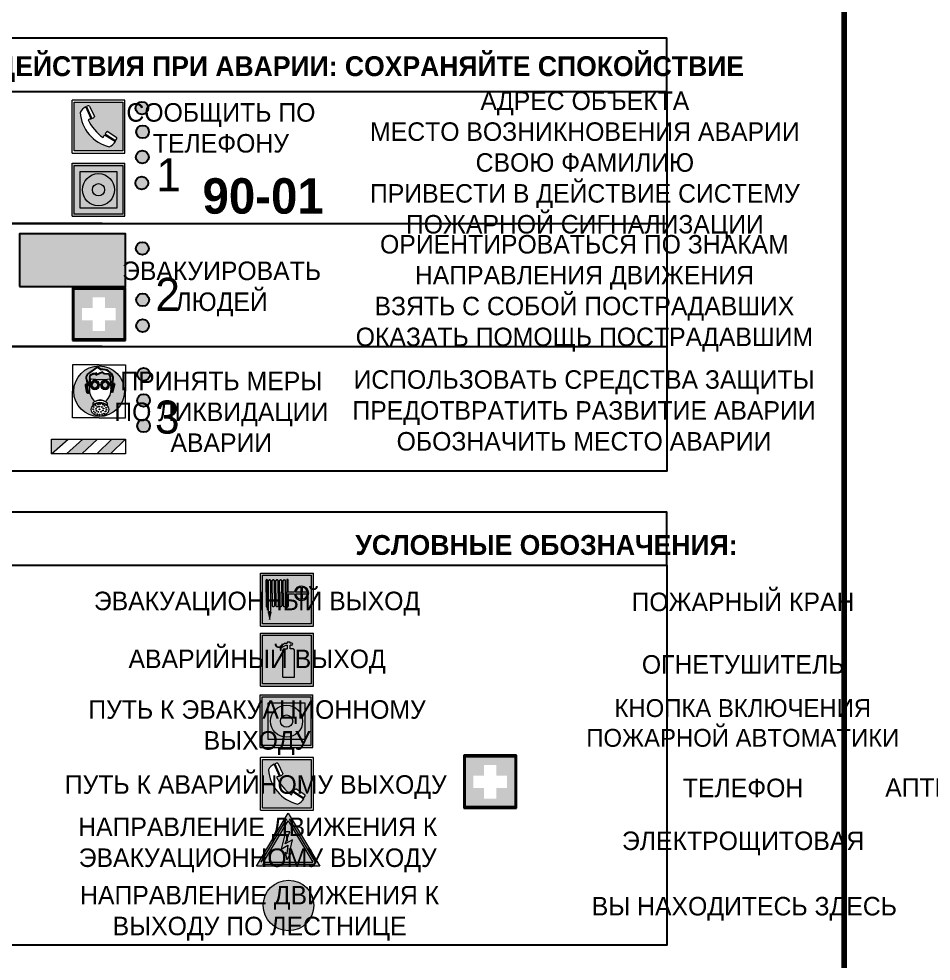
# Model space of a CAD drawing. Header units: millimetres. Extents: x 13114 to 67229, y 22859 to 38520.
# Drawn here: x 17742.2 to 17880.1, y 25886.3 to 26028.7 of the extents above; entities that cross this region are included whole.
import ezdxf

# ---------------------------------------------------------------- set-up
doc = ezdxf.new("R2010")
doc.units = ezdxf.units.MM
doc.styles.add('обычный', font='arial.ttf')

# ---------------------------------------------------------------- blocks, each defined once
blk = doc.blocks.new('A$C38D26F80')
h = blk.add_hatch(color=5)
h.dxf.hatch_style = 1
h.paths.add_polyline_path([(-8.77, -4.48, 1), (-0.19, -4.48, 1)])
h.paths.add_polyline_path([(-6.75, -3.58), (-6.75, -3.31), (-6.62, -3.22), (-6.5, -3.22), (-6.42, -3.3), (-6.39, -3.28), (-6.59, -2.23), (-6.59, -2.01), (-6.38, -1.58), (-4.76, -0.4), (-4.13, -0.79, -0.362848), (-2.1, -2.1, -0.201049), (-2.17, -2.48, 0.085434), (-2.26, -3.13), (-1.9, -3.16), (-2.25, -4.7), (-2.4, -4.59), (-2.43, -4.34), (-2.36, -4.34), (-2.14, -3.34), (-2.47, -3.42), (-2.58, -1.95), (-2.77, -1.58), (-3.58, -1.52), (-3.92, -1.26), (-5.05, -1.73), (-4.87, -1.39), (-5.41, -1.6), (-5.41, -1.46), (-6.13, -1.87), (-6.18, -3.5), (-6.56, -3.47), (-6.37, -4.59), (-6.16, -4.43), (-6.16, -4.66), (-6.36, -4.79), (-6.37, -4.8), (-6.51, -4.76)], flags=16)
h.paths.add_polyline_path([(-6.51, -4.76), (-6.36, -4.79), (-6.37, -4.8)], flags=0)
h.paths.add_polyline_path([(-5.92, -2.34, 0.089508), (-2.67, -2.35), (-2.48, -3.88, -0.268602), (-3.4, -6.18, 0.262449), (-5.2, -6.18, -0.268602), (-6.11, -3.88)], flags=16)
edge = h.paths.add_edge_path(flags=16)
edge.add_ellipse((-5.19, -3.41), major_axis=(0, 0.842), ratio=0.848992, start_angle=0, end_angle=360)
edge = h.paths.add_edge_path(flags=0)
edge.add_ellipse((-5.19, -3.39), major_axis=(0, 0.665), ratio=0.853798, start_angle=0, end_angle=360)
edge = h.paths.add_edge_path(flags=0)
edge.add_ellipse((-5.19, -3.4), major_axis=(0, 0.528), ratio=0.864094, start_angle=0, end_angle=360)
edge = h.paths.add_edge_path(flags=16)
edge.add_ellipse((-3.47, -3.4), major_axis=(0, 0.842), ratio=0.848992, start_angle=0, end_angle=360)
h.paths.add_polyline_path([(-3.13, -6.45), (-3.13, -6.84, 0.383174), (-5.57, -6.85), (-5.57, -6.49, -0.369952)], flags=16)
edge = h.paths.add_edge_path(flags=0)
edge.add_ellipse((-3.47, -3.39), major_axis=(0, 0.665), ratio=0.853798, start_angle=0, end_angle=360)
edge = h.paths.add_edge_path(flags=0)
edge.add_ellipse((-3.47, -3.4), major_axis=(0, 0.528), ratio=0.864094, start_angle=0, end_angle=360)
edge = h.paths.add_edge_path(flags=16)
edge.add_ellipse((-4.34, -7.57), major_axis=(-1.48, 0), ratio=0.744955, start_angle=0, end_angle=360)
h.paths.add_polyline_path([(-5.01, -6.85, -1), (-5.15, -6.85, -1)], flags=0)
h.paths.add_polyline_path([(-5.33, -7.14, -1), (-5.47, -7.14, -1)], flags=0)
h.paths.add_polyline_path([(-4.61, -6.71, -1), (-4.74, -6.71, -1)], flags=16)
h.paths.add_polyline_path([(-5.43, -7.51, -1), (-5.57, -7.51, -1)], flags=0)
h.paths.add_polyline_path([(-4.26, -6.67, -1), (-4.4, -6.67, -1)], flags=16)
h.paths.add_polyline_path([(-4.74, -7.14, -1), (-4.88, -7.14, -1)], flags=0)
h.paths.add_polyline_path([(-4.93, -7.43, -1), (-5.07, -7.43, -1)], flags=0)
h.paths.add_polyline_path([(-4.41, -7.07, -1), (-4.54, -7.07, -1)], flags=0)
h.paths.add_polyline_path([(-5.33, -7.87, -1), (-5.46, -7.87, -1)], flags=0)
h.paths.add_polyline_path([(-3.8, -6.71, -1), (-3.94, -6.71, -1)], flags=16)
h.paths.add_polyline_path([(-4.85, -7.78, -1), (-4.98, -7.78, -1)], flags=0)
h.paths.add_polyline_path([(-3.96, -7.14, -1), (-4.1, -7.14, -1)], flags=0)
h.paths.add_polyline_path([(-4.33, -7.53, -1), (-4.47, -7.53, -1)], flags=0)
h.paths.add_polyline_path([(-5.09, -8.12, -1), (-5.23, -8.12, -1)], flags=0)
h.paths.add_polyline_path([(-3.5, -6.94, -1), (-3.64, -6.94, -1)], flags=0)
h.paths.add_polyline_path([(-4.54, -7.97, -1), (-4.68, -7.97, -1)], flags=0)
h.paths.add_polyline_path([(-3.66, -7.39, -1), (-3.8, -7.39, -1)], flags=0)
h.paths.add_polyline_path([(-4.73, -8.35, -1), (-4.86, -8.35, -1)], flags=0)
h.paths.add_polyline_path([(-4.09, -7.96, -1), (-4.23, -7.96, -1)], flags=0)
h.paths.add_polyline_path([(-3.77, -7.74, -1), (-3.91, -7.74, -1)], flags=0)
h.paths.add_polyline_path([(-3.22, -7.27, -1), (-3.35, -7.27, -1)], flags=0)
h.paths.add_polyline_path([(-4.34, -8.4, -1), (-4.47, -8.4, -1)], flags=0)
h.paths.add_polyline_path([(-3.16, -7.61, -1), (-3.3, -7.61, -1)], flags=0)
h.paths.add_polyline_path([(-3.9, -8.35, -1), (-4.04, -8.35, -1)], flags=0)
h.paths.add_polyline_path([(-3.32, -7.91, -1), (-3.46, -7.91, -1)], flags=0)
h.paths.add_polyline_path([(-3.55, -8.23, -1), (-3.69, -8.23, -1)], flags=0)
at = {"color": 5, "lineweight": 5}
for p, q in [((-4.48, 0), (-8.96, 0)), ((-8.96, 0), (-8.96, -4.48)), ((-4.48, 0), (0, 0)), ((0, 0), (0, -4.48)), ((-6.59, -2.01), (-6.38, -1.58)), ((-6.38, -1.58), (-4.76, -0.4)), ((-5.41, -1.46), (-6.13, -1.87)), ((-4.87, -1.39), (-5.41, -1.6)), ((-5.41, -1.6), (-5.41, -1.46)), ((-3.92, -1.26), (-5.05, -1.73)), ((-5.05, -1.73), (-4.87, -1.39)), ((-4.76, -0.4), (-4.13, -0.79)), ((-3.58, -1.52), (-3.92, -1.26)), ((-2.77, -1.58), (-3.58, -1.52)), ((-2.58, -1.95), (-2.77, -1.58)), ((-6.59, -2.23), (-6.59, -2.01)), ((-6.39, -3.28), (-6.59, -2.23)), ((-6.13, -1.87), (-6.18, -3.5)), ((-5.92, -2.34), (-6.11, -3.88)), ((-2.67, -2.34), (-2.48, -3.88)), ((-2.47, -3.42), (-2.58, -1.95)), ((-1.9, -3.16), (-2.26, -3.13)), ((-2.25, -4.7), (-1.9, -3.16)), ((-8.96, -8.96), (-8.96, -4.48)), ((-6.75, -3.31), (-6.62, -3.22)), ((-6.75, -3.58), (-6.75, -3.31)), ((-6.51, -4.76), (-6.75, -3.58)), ((-6.62, -3.22), (-6.5, -3.22)), ((-6.18, -3.5), (-6.56, -3.47)), ((-6.56, -3.47), (-6.37, -4.59)), ((-6.37, -4.8), (-6.51, -4.76)), ((-6.5, -3.22), (-6.42, -3.3)), ((-6.42, -3.3), (-6.39, -3.28)), ((-6.37, -4.59), (-6.16, -4.43)), ((-6.16, -4.66), (-6.37, -4.8)), ((-6.16, -4.43), (-6.16, -4.66)), ((-2.14, -3.34), (-2.47, -3.42)), ((-2.43, -4.34), (-2.4, -4.59)), ((-2.43, -4.34), (-2.36, -4.34)), ((-2.4, -4.59), (-2.25, -4.7)), ((-2.36, -4.34), (-2.14, -3.34)), ((0, -8.96), (0, -4.48)), ((-5.57, -6.49), (-5.57, -6.85)), ((-3.13, -6.45), (-3.13, -6.84)), ((-4.48, -8.96), (-8.96, -8.96)), ((-4.48, -8.96), (0, -8.96))]:
    blk.add_line(p, q, dxfattribs=at)
at = {"color": 5}
for p, q in [((-6.59, -2.01), (-6.38, -1.58)), ((-6.38, -1.58), (-4.76, -0.4)), ((-5.41, -1.46), (-6.13, -1.87)), ((-4.87, -1.39), (-5.41, -1.6)), ((-5.41, -1.6), (-5.41, -1.46)), ((-3.92, -1.26), (-5.05, -1.73)), ((-5.05, -1.73), (-4.87, -1.39)), ((-4.76, -0.4), (-4.13, -0.79)), ((-3.58, -1.52), (-3.92, -1.26)), ((-2.77, -1.58), (-3.58, -1.52)), ((-2.58, -1.95), (-2.77, -1.58)), ((-6.59, -2.23), (-6.59, -2.01)), ((-6.39, -3.28), (-6.59, -2.23)), ((-6.13, -1.87), (-6.18, -3.5)), ((-2.47, -3.42), (-2.58, -1.95)), ((-2.26, -3.13), (-1.9, -3.16)), ((-1.9, -3.16), (-2.25, -4.7)), ((-6.75, -3.31), (-6.62, -3.22)), ((-6.75, -3.58), (-6.75, -3.31)), ((-6.51, -4.76), (-6.75, -3.58)), ((-6.62, -3.22), (-6.5, -3.22)), ((-6.18, -3.5), (-6.56, -3.47)), ((-6.56, -3.47), (-6.37, -4.59)), ((-6.37, -4.8), (-6.51, -4.76)), ((-6.36, -4.79), (-6.51, -4.76)), ((-6.5, -3.22), (-6.42, -3.3)), ((-6.42, -3.3), (-6.39, -3.28)), ((-6.37, -4.59), (-6.16, -4.43)), ((-6.16, -4.66), (-6.37, -4.8)), ((-6.16, -4.66), (-6.36, -4.79)), ((-6.16, -4.43), (-6.16, -4.66)), ((-2.14, -3.34), (-2.47, -3.42)), ((-2.4, -4.59), (-2.43, -4.34)), ((-2.43, -4.34), (-2.36, -4.34)), ((-2.25, -4.7), (-2.4, -4.59)), ((-2.36, -4.34), (-2.14, -3.34))]:
    blk.add_line(p, q, dxfattribs=at)
at = {"color": 5, "lineweight": 5}
for centre, radius in [((-4.48, -4.48), 4.29), ((-5.5, -7.51), 0.0678), ((-5.4, -7.14), 0.0678), ((-5.4, -7.87), 0.0678), ((-5.08, -6.85), 0.0678), ((-5, -7.43), 0.0678), ((-4.91, -7.78), 0.0678), ((-4.81, -7.14), 0.0678), ((-4.67, -6.71), 0.0678), ((-4.61, -7.97), 0.0678), ((-4.47, -7.07), 0.0678), ((-4.4, -7.53), 0.0678), ((-4.33, -6.67), 0.0678), ((-4.16, -7.96), 0.0678), ((-4.03, -7.14), 0.0678), ((-3.87, -6.71), 0.0678), ((-3.84, -7.74), 0.0678), ((-3.73, -7.39), 0.0678), ((-3.57, -6.94), 0.0678), ((-3.39, -7.91), 0.0678), ((-3.28, -7.27), 0.0678), ((-3.23, -7.61), 0.0678), ((-5.16, -8.12), 0.0678), ((-4.79, -8.35), 0.0678), ((-4.4, -8.4), 0.0678), ((-3.97, -8.35), 0.0678), ((-3.62, -8.23), 0.0678)]:
    blk.add_circle(centre, radius, dxfattribs=at)
at = {"color": 5}
for centre, radius, start, end in [((-3.89, -2.66), 1.88, 17.387, 97.1599), ((-0.35, -3.07), 1.91, 162.2553, 181.7878), ((-2.6, -2.2), 0.511, 326.3906, 11.8614)]:
    blk.add_arc(centre, radius, start, end, dxfattribs=at)
at = {"color": 5, "lineweight": 5}
for centre, radius, start, end in [((-4.28, 6.66), 9.15, 259.6987, 280.1569), ((-0.47, -3.05), 1.79, 161.5846, 182.4584), ((-2.6, -2.2), 0.513, 326.4781, 11.7739), ((-3.66, -4.24), 2.47, 171.573, 231.7124), ((-4.93, -4.24), 2.47, 308.2876, 8.427), ((-4.33, -7.88), 1.87, 50.358, 131.5662), ((-4.34, -8.2), 1.82, 48.4943, 132.3565), ((-4.3, -7.78), 1.83, 60.5889, 119.4111)]:
    blk.add_arc(centre, radius, start, end, dxfattribs=at)
for centre, major_axis, ratio in [((-5.19, -3.41), (0, 0.842), 0.848992), ((-5.19, -3.39), (0, 0.665), 0.853798), ((-5.19, -3.4), (0, 0.528), 0.864094), ((-3.47, -3.4), (0, 0.842), 0.848992), ((-3.47, -3.39), (0, 0.665), 0.853798), ((-3.47, -3.4), (0, 0.528), 0.864094), ((-4.34, -7.57), (-1.48, 0), 0.744955)]:
    blk.add_ellipse(centre, major_axis=major_axis, ratio=ratio, dxfattribs=at)
blk = doc.blocks.new('A$C47DD6509')
at = {"lineweight": 5}
for points in [[(-8.69, 0), (-11.19, 0), (-11.19, -2.22)], [(-4.22, 0), (-6.45, 0), (-8.91, -2.22), (-6.61, -2.22)], [(0, 0), (-2.09, 0), (-4.36, -2.22), (-2.29, -2.22)]]:
    blk.add_hatch(color=242, dxfattribs=at).paths.add_polyline_path(points)
at = {"color": 242, "lineweight": 5}
for p, q in [((-11.19, -2.22), (-8.69, 0)), ((-11.19, -2.22), (-11.19, 0)), ((-11.19, 0), (-8.69, 0)), ((-11.19, 0), (0, 0)), ((-8.91, -2.22), (-6.45, 0)), ((-6.61, -2.22), (-4.22, 0)), ((-4.36, -2.22), (-2.09, 0)), ((-2.29, -2.22), (0, 0)), ((0, 0), (0, -2.22)), ((0, -2.22), (-11.19, -2.22))]:
    blk.add_line(p, q, dxfattribs=at)
blk = doc.blocks.new('A$C32E8229D')
at = {"true_color": 0xffffff}
blk.add_hatch(color=7, dxfattribs=at).paths.add_polyline_path([(0, 0), (0, -8), (16, -8), (16, 0)])
h = blk.add_hatch(color=126)
h.paths.add_polyline_path([(0.2, -0.2), (15.8, -0.2), (15.8, -7.8), (0.2, -7.8)])
h.paths.add_polyline_path([(13.49, -2.05), (12.08, -2.05), (11.37, -2.63, 0.162397), (11.29, -2.84), (11.29, -3.63), (10.35, -3.63), (10.35, -4.05), (11.68, -4.05), (11.68, -3.48), (12.26, -4.28), (11.29, -5.1), (11.29, -6.78), (11.85, -6.78), (11.85, -5.44), (12.8, -4.64), (12.8, -5.94), (14.46, -5.94), (14.46, -5.39), (13.45, -5.39), (13.45, -3.97), (12.46, -2.59), (13.15, -2.59), (13.69, -3.34), (14.18, -3)], flags=16)
h.paths.add_polyline_path([(10.74, -1.82, 1), (11.8, -1.82, 1)], flags=16)
h.paths.add_polyline_path([(9.39, -3.59), (5.99, -3.59), (6.56, -3.03), (5.91, -3.03), (5.1, -3.83), (5.91, -4.64), (6.56, -4.64), (5.99, -4.09), (9.39, -4.09)], flags=16)
h.paths.add_polyline_path([(4.29, -1.08), (1.72, -1.08), (1.72, -6.6), (4.29, -6.6)], flags=16)
at = {"color": 126}
blk.add_lwpolyline([(16, -8), (0, -8), (0, 0), (16, 0)], close=True, dxfattribs=at)
blk = doc.blocks.new('A$C18900ED3')
h = blk.add_hatch(color=126)
h.paths.add_polyline_path([(-0.18, -0.18), (-7.02, -0.18), (-7.02, -7.02), (-0.18, -7.02)])
h.paths.add_polyline_path([(-5.89, -4.46), (-5.89, -2.77), (-4.46, -2.77), (-4.46, -1.31), (-2.77, -1.31), (-2.77, -2.77), (-1.33, -2.77), (-1.33, -4.46), (-2.77, -4.46), (-2.77, -5.89), (-4.46, -5.89), (-4.46, -4.46)], flags=16)
at = {"color": 126}
for p, q in [((-7.2, 0), (-7.2, -7.2)), ((0, 0), (-7.2, 0)), ((0, -7.2), (0, 0)), ((-7.02, -7.02), (-7.02, -0.18)), ((-7.02, -0.18), (-0.18, -0.18)), ((-0.18, -0.18), (-0.18, -7.02)), ((-7.2, -7.2), (0, -7.2)), ((-0.18, -7.02), (-7.02, -7.02))]:
    blk.add_line(p, q, dxfattribs=at)
blk = doc.blocks.new('A$C456E1F9C')
at = {"lineweight": 5}
h = blk.add_hatch(color=242, dxfattribs=at)
h.paths.add_polyline_path([(0.51, -1.47), (0.51, -13.26), (12.29, -13.26), (12.29, -1.47)])
h.paths.add_polyline_path([(5.42, -4.95, -0.254479), (4.78, -5.4), (3.52, -2.53, -0.209735), (4.23, -2.4)], flags=16)
h.paths.add_polyline_path([(8.53, -8.6), (10.87, -10.17), (10.54, -10.76), (8.03, -9.13, -0.192251)], flags=16)
h.paths.add_polyline_path([(4.61, -5.49, 0.005518), (3.87, -5.72, 0.128647), (7.49, -10.01, 0.00809), (7.83, -9.33), (10.47, -10.97, -0.16736), (8.99, -12.25, -0.327862), (1.95, -3.95, -0.166952), (3.36, -2.62)], flags=16)
at = {"color": 242, "lineweight": 5}
for p, q in [((0, -13.77), (0, -0.97)), ((12.8, -0.97), (0, -0.97)), ((12.8, -13.77), (12.8, -0.97)), ((4.61, -5.49), (3.36, -2.62)), ((3.52, -2.53), (4.78, -5.4)), ((4.23, -2.4), (5.42, -4.95)), ((10.81, -10.12), (8.53, -8.6)), ((7.83, -9.33), (10.47, -10.97)), ((8.03, -9.13), (10.54, -10.76)), ((10.54, -10.76), (10.8, -10.3)), ((10.8, -10.3), (10.81, -10.12)), ((0, -13.77), (12.8, -13.77))]:
    blk.add_line(p, q, dxfattribs=at)
blk.add_lwpolyline([(0.51, -1.47), (12.29, -1.47), (12.29, -13.26), (0.51, -13.26)], close=True, dxfattribs=at)
for centre, radius, start, end in [((4.59, -5.34), 2.99, 114.2845, 152.1974), ((11.12, -3.31), 9.19, 183.9915, 256.6009), ((4.02, -3.27), 0.891, 76.3284, 123.7092), ((14.98, -39.1), 35.17, 107.1487, 108.4135), ((13.86, -0.94), 11.08, 205.5536, 234.8762), ((4.68, -4.59), 0.824, 276.9621, 334.0723), ((8.94, -9.5), 0.989, 114.4092, 157.9388), ((-13.31, 0.8), 23.44, 332.5487, 334.4027), ((7.87, -9.46), 3, 291.9291, 329.9329)]:
    blk.add_arc(centre, radius, start, end, dxfattribs=at)
blk = doc.blocks.new('A$C54414219')
at = {"true_color": 0xffffff}
h = blk.add_hatch(color=7, dxfattribs=at)
h.paths.add_polyline_path([(2.39, -9.45), (2.39, -18.3), (11.23, -18.3), (11.23, -9.45)], flags=0)
h.paths.add_polyline_path([(10.71, -13.87, -1), (2.92, -13.87, -1)], flags=0)
h.paths.add_polyline_path([(8.3, -13.87, -1), (5.33, -13.87, -1)], flags=0)
h.paths.add_polyline_path([(0.41, -7.47), (0.41, -20.27), (13.21, -20.27), (13.21, -7.47)])
h.paths.add_polyline_path([(0.92, -19.77), (12.71, -19.77), (12.71, -7.98), (0.92, -7.98)], flags=16)
h.paths.add_polyline_path([(11.23, -9.45), (11.23, -18.3), (2.39, -18.3), (2.39, -9.45)], flags=0)
at = {"lineweight": 5}
h = blk.add_hatch(color=242, dxfattribs=at)
h.paths.add_polyline_path([(12.71, -7.98), (0.92, -7.98), (0.92, -19.77), (12.71, -19.77)])
h.paths.add_polyline_path([(11.23, -18.3), (2.39, -18.3), (2.39, -9.45), (11.23, -9.45)], flags=16)
h.paths.add_polyline_path([(10.71, -13.87, -1), (2.92, -13.87, -1)], flags=0)
h.paths.add_polyline_path([(8.3, -13.87, -1), (5.33, -13.87, -1)], flags=0)
at = {"true_color": 0xffffff}
h = blk.add_hatch(color=7, dxfattribs=at)
h.paths.add_polyline_path([(2.39, -9.45), (2.39, -18.3), (11.23, -18.3), (11.23, -9.45)])
h.paths.add_polyline_path([(10.71, -13.87, -1), (2.92, -13.87, -1)], flags=16)
h.paths.add_polyline_path([(8.3, -13.87, -1), (5.33, -13.87, -1)], flags=0)
at = {"lineweight": 5}
h = blk.add_hatch(color=242, dxfattribs=at)
h.paths.add_polyline_path([(2.92, -13.87, 1), (10.71, -13.87, 1)])
h.paths.add_polyline_path([(8.3, -13.87, -1), (5.33, -13.87, -1)], flags=16)
at = {"color": 242, "lineweight": 5}
for p, q in [((0.41, -20.27), (0.41, -7.47)), ((0.41, -7.47), (13.21, -7.47)), ((0.41, -7.47), (13.21, -7.47)), ((13.21, -20.27), (13.21, -7.47)), ((0.41, -20.27), (13.21, -20.27))]:
    blk.add_line(p, q, dxfattribs=at)
for points in [[(0.92, -7.98), (12.71, -7.98), (12.71, -19.77), (0.92, -19.77)], [(2.39, -9.45), (11.23, -9.45), (11.23, -18.3), (2.39, -18.3)]]:
    blk.add_lwpolyline(points, close=True, dxfattribs=at)
for radius in [3.89, 1.49]:
    blk.add_circle((6.81, -13.87), radius, dxfattribs=at)
blk = doc.blocks.new('A$C3E6D3DDE')
at = {"lineweight": 5}
h = blk.add_hatch(color=40, dxfattribs=at)
h.paths.add_polyline_path([(24.1, 1.45), (16.46, -11.35), (31.74, -11.35)])
h.paths.add_polyline_path([(24.09, -0.46), (30.03, -10.41), (18.14, -10.41)], flags=16)
h.paths.add_polyline_path([(24.54, -3.08), (23.41, -6.02), (25.13, -5.01), (24.33, -8.5), (24.82, -8.27), (23.79, -9.86), (23.4, -8.04), (23.8, -8.43), (24.04, -6.29), (22.39, -7.25), (23.44, -3.08)], flags=0)
h = blk.add_hatch(color=256, dxfattribs=at)
h.paths.add_polyline_path([(24.37, 0.03, 0.567511), (23.82, 0.03), (17.59, -10.4, 0.582454), (17.86, -10.88), (30.32, -10.88, 0.582149), (30.6, -10.4)])
h.paths.add_polyline_path([(24.09, -0.46), (18.14, -10.41), (30.03, -10.41)], flags=16)
h.paths.add_polyline_path([(24.54, -3.08), (23.41, -6.02), (25.13, -5.01), (24.33, -8.5), (24.82, -8.27), (23.79, -9.86), (23.4, -8.04), (23.8, -8.43), (24.04, -6.29), (22.39, -7.25), (23.44, -3.08)], flags=0)
h = blk.add_hatch(color=40, dxfattribs=at)
h.paths.add_polyline_path([(24.09, -0.46), (18.14, -10.41), (30.03, -10.41)])
h.paths.add_polyline_path([(24.82, -8.27), (23.79, -9.86), (23.4, -8.04), (23.8, -8.43), (24.04, -6.29), (22.39, -7.25), (23.44, -3.08), (24.54, -3.08), (23.41, -6.02), (25.13, -5.01), (24.33, -8.5)], flags=16)
at = {"color": 40, "lineweight": 5}
for p, q in [((16.46, -11.35), (24.1, 1.45)), ((24.1, 1.45), (31.74, -11.35))]:
    blk.add_line(p, q, dxfattribs=at)
at = {"lineweight": 5}
for p, q in [((17.59, -10.4), (23.82, 0.03)), ((24.37, 0.03), (30.6, -10.4)), ((18.14, -10.41), (24.09, -0.46)), ((24.09, -0.46), (30.03, -10.41)), ((23.44, -3.08), (22.39, -7.25)), ((23.41, -6.02), (24.54, -3.08)), ((24.54, -3.08), (23.44, -3.08)), ((22.39, -7.25), (24.04, -6.29)), ((25.13, -5.01), (23.41, -6.02)), ((24.04, -6.29), (23.8, -8.43)), ((24.33, -8.5), (25.13, -5.01)), ((23.8, -8.43), (23.4, -8.04)), ((23.4, -8.04), (23.79, -9.86)), ((23.79, -9.86), (24.82, -8.27)), ((24.82, -8.27), (24.33, -8.5)), ((17.86, -10.88), (30.32, -10.88)), ((18.14, -10.41), (30.03, -10.41))]:
    blk.add_line(p, q, dxfattribs=at)
at = {"color": 50, "lineweight": 5}
blk.add_line((31.74, -11.35), (16.46, -11.35), dxfattribs=at)
blk = doc.blocks.new('A$C37112FD5')
at = {"true_color": 0xf5f5ff}
h = blk.add_hatch(color=7, dxfattribs=at)
h.dxf.hatch_style = 1
h.paths.add_polyline_path([(12.8, -7.4), (0, -7.4), (0, -20.2), (12.8, -20.2)])
h.paths.add_polyline_path([(12.29, -7.91), (12.29, -19.69), (0.51, -19.69), (0.51, -7.91)], flags=16)
h.paths.add_polyline_path([(4.98, -9.04, -0.42597), (5.17, -9.22), (5.17, -12.25), (5.17, -15.29, -0.432244), (4.98, -15.47), (4.83, -15.47, -0.42597), (4.64, -15.29), (4.64, -12.25), (4.64, -9.22, -0.432244), (4.83, -9.04)], flags=0)
h.paths.add_polyline_path([(4.28, -9.22), (4.28, -12.25), (4.28, -15.29, -0.432244), (4.09, -15.47), (3.94, -15.47, -0.42597), (3.75, -15.29), (3.75, -12.25), (3.75, -9.22, -0.432244), (3.94, -9.04), (4.09, -9.04, -0.42597)], flags=0)
h.paths.add_polyline_path([(5.72, -9.04), (5.87, -9.04, -0.42597), (6.06, -9.22), (6.06, -12.25), (6.06, -15.29, -0.432244), (5.87, -15.47), (5.72, -15.47, -0.42597), (5.53, -15.29), (5.53, -12.25), (5.53, -9.22, -0.432244)], flags=0)
h.paths.add_polyline_path([(6.42, -8.9), (6.5, -8.9, -0.42597), (6.69, -9.08), (6.69, -12.03), (8.21, -12.03, -15.824349), (8.21, -12.47), (6.69, -12.47), (6.69, -15.42, -0.432244), (6.5, -15.6), (6.42, -15.6)], flags=0)
h.paths.add_polyline_path([(3.39, -9.22), (3.39, -12.25), (3.39, -15.29, -0.432244), (3.2, -15.47), (3.05, -15.47, -0.42597), (2.85, -15.29), (2.85, -12.25), (2.85, -9.22, -0.432244), (3.05, -9.04), (3.2, -9.04, -0.42597)], flags=0)
h.paths.add_polyline_path([(2.5, -9.22), (2.5, -16.71), (1.96, -16.71), (1.96, -9.22, -0.432244), (2.15, -9.04), (2.31, -9.04, -0.42597)], flags=0)
h.paths.add_polyline_path([(1.61, -8.9), (1.61, -15.6), (1.57, -15.6, -0.42597), (1.37, -15.42), (1.37, -12.03), (1.37, -9.09, -0.432244), (1.57, -8.9)], flags=0)
h.paths.add_polyline_path([(9.76, -10.81), (9.76, -12.03), (8.49, -12.03, -0.336371)], flags=0)
h.paths.add_polyline_path([(8.49, -12.47), (9.76, -12.47), (9.76, -13.7, -0.336371)], flags=0)
h.paths.add_polyline_path([(10.11, -10.81, -0.336371), (11.38, -12.03), (10.11, -12.03)], flags=0)
h.paths.add_polyline_path([(10.11, -12.47), (11.38, -12.47, -0.336371), (10.11, -13.7)], flags=0)
h.paths.add_polyline_path([(2.5, -16.84), (2.5, -17.05), (1.97, -17.05), (1.97, -16.84)], flags=0)
h.paths.add_polyline_path([(2.5, -17.24, -0.033778), (2.24, -18.6, -0.033778), (1.97, -17.24)], flags=0)
h = blk.add_hatch(color=242)
h.dxf.hatch_style = 1
h.paths.add_polyline_path([(12.29, -7.91), (0.51, -7.91), (0.51, -19.69), (12.29, -19.69)])
h.paths.add_polyline_path([(6.42, -15.6), (6.42, -8.9), (6.5, -8.9, -0.42597), (6.69, -9.08), (6.69, -12.03), (8.21, -12.03, -15.824349), (8.21, -12.47), (6.69, -12.47), (6.69, -15.42, -0.432244), (6.5, -15.6)], flags=16)
h.paths.add_polyline_path([(5.87, -15.47), (5.72, -15.47, -0.42597), (5.53, -15.29), (5.53, -12.25), (5.53, -9.22, -0.432244), (5.72, -9.04), (5.87, -9.04, -0.42597), (6.06, -9.22), (6.06, -12.25), (6.06, -15.29, -0.432244)], flags=16)
h.paths.add_polyline_path([(4.98, -15.47), (4.83, -15.47, -0.42597), (4.64, -15.29), (4.64, -12.25), (4.64, -9.22, -0.432244), (4.83, -9.04), (4.98, -9.04, -0.42597), (5.17, -9.22), (5.17, -12.25), (5.17, -15.29, -0.432244)], flags=16)
h.paths.add_polyline_path([(4.09, -15.47), (3.94, -15.47, -0.42597), (3.75, -15.29), (3.75, -12.25), (3.75, -9.22, -0.432244), (3.94, -9.04), (4.09, -9.04, -0.42597), (4.28, -9.22), (4.28, -12.25), (4.28, -15.29, -0.432244)], flags=16)
h.paths.add_polyline_path([(3.2, -15.47), (3.05, -15.47, -0.42597), (2.85, -15.29), (2.85, -12.25), (2.85, -9.22, -0.432244), (3.05, -9.04), (3.2, -9.04, -0.42597), (3.39, -9.22), (3.39, -12.25), (3.39, -15.29, -0.432244)], flags=16)
h.paths.add_polyline_path([(2.5, -17.05), (1.97, -17.05), (1.97, -16.84), (2.5, -16.84)], flags=16)
h.paths.add_polyline_path([(2.5, -17.24, -0.033778), (2.24, -18.6, -0.033778), (1.97, -17.24)], flags=16)
h.paths.add_polyline_path([(2.5, -16.71), (1.96, -16.71), (1.96, -9.22, -0.432244), (2.15, -9.04), (2.31, -9.04, -0.42597), (2.5, -9.22)], flags=16)
h.paths.add_polyline_path([(1.61, -15.6), (1.57, -15.6, -0.42597), (1.37, -15.42), (1.37, -12.03), (1.37, -9.09, -0.432244), (1.57, -8.9), (1.61, -8.9)], flags=16)
h.paths.add_polyline_path([(8.49, -12.47), (9.76, -12.47), (9.76, -13.7, -0.336371)], flags=0)
h.paths.add_polyline_path([(10.11, -13.7), (10.11, -12.47), (11.38, -12.47, -0.336371)], flags=0)
h.paths.add_polyline_path([(8.49, -12.03, -0.336371), (9.76, -10.81), (9.76, -12.03)], flags=0)
h.paths.add_polyline_path([(10.11, -12.03), (10.11, -10.81, -0.336371), (11.38, -12.03)], flags=0)
h = blk.add_hatch(color=7, dxfattribs=at)
h.dxf.hatch_style = 1
h.paths.add_polyline_path([(1.61, -8.9), (1.57, -8.9, 0.432244), (1.37, -9.09), (1.37, -12.03), (1.37, -15.42, 0.42597), (1.57, -15.6), (1.61, -15.6)])
h.paths.add_polyline_path([(2.5, -9.22, 0.42597), (2.31, -9.04), (2.15, -9.04, 0.432244), (1.96, -9.22), (1.96, -16.71), (2.5, -16.71)])
h.paths.add_polyline_path([(2.5, -16.84), (1.97, -16.84), (1.97, -17.05), (2.5, -17.05)])
h.paths.add_polyline_path([(2.5, -17.24), (1.97, -17.24, 0.033778), (2.24, -18.6, 0.033778)])
h.paths.add_polyline_path([(3.39, -12.25), (3.39, -9.22, 0.42597), (3.2, -9.04), (3.05, -9.04, 0.432244), (2.85, -9.22), (2.85, -12.25), (2.85, -15.29, 0.42597), (3.05, -15.47), (3.2, -15.47, 0.432244), (3.39, -15.29)])
h.paths.add_polyline_path([(4.28, -12.25), (4.28, -9.22, 0.42597), (4.09, -9.04), (3.94, -9.04, 0.432244), (3.75, -9.22), (3.75, -12.25), (3.75, -15.29, 0.42597), (3.94, -15.47), (4.09, -15.47, 0.432244), (4.28, -15.29)])
h.paths.add_polyline_path([(5.17, -12.25), (5.17, -9.22, 0.42597), (4.98, -9.04), (4.83, -9.04, 0.432244), (4.64, -9.22), (4.64, -12.25), (4.64, -15.29, 0.42597), (4.83, -15.47), (4.98, -15.47, 0.432244), (5.17, -15.29)])
h.paths.add_polyline_path([(6.06, -12.25), (6.06, -9.22, 0.42597), (5.87, -9.04), (5.72, -9.04, 0.432244), (5.53, -9.22), (5.53, -12.25), (5.53, -15.29, 0.42597), (5.72, -15.47), (5.87, -15.47, 0.432244), (6.06, -15.29)])
h.paths.add_polyline_path([(6.69, -12.47), (8.21, -12.47, 15.824349), (8.21, -12.03), (6.69, -12.03), (6.69, -9.08, 0.42597), (6.5, -8.9), (6.42, -8.9), (6.42, -15.6), (6.5, -15.6, 0.432244), (6.69, -15.42)])
h.paths.add_polyline_path([(8.49, -12.47), (9.76, -12.47), (9.76, -13.7, -0.336371)], flags=16)
h.paths.add_polyline_path([(8.49, -12.03, -0.336371), (9.76, -10.81), (9.76, -12.03)], flags=16)
h.paths.add_polyline_path([(10.11, -12.47), (11.38, -12.47, -0.336371), (10.11, -13.7)], flags=16)
h.paths.add_polyline_path([(10.11, -12.03), (10.11, -10.81, -0.336371), (11.38, -12.03)], flags=16)
h = blk.add_hatch(color=242)
h.dxf.hatch_style = 1
h.paths.add_polyline_path([(9.76, -10.81, 0.336371), (8.49, -12.03), (9.76, -12.03)])
h.paths.add_polyline_path([(10.11, -10.81), (10.11, -12.03), (11.38, -12.03, 0.336371)])
h.paths.add_polyline_path([(11.38, -12.47), (10.11, -12.47), (10.11, -13.7, 0.336371)])
h.paths.add_polyline_path([(9.76, -12.47), (8.49, -12.47, 0.336371), (9.76, -13.7)])
at = {"color": 242, "lineweight": 5}
for p, q in [((0, -20.2), (0, -7.4)), ((0, -7.4), (12.8, -7.4)), ((1.37, -12.03), (1.37, -9.08)), ((1.57, -8.9), (1.61, -8.9)), ((1.61, -8.9), (1.61, -15.6)), ((2.15, -9.04), (2.31, -9.04)), ((3.05, -9.04), (3.2, -9.04)), ((3.94, -9.04), (4.09, -9.04)), ((4.83, -9.04), (4.98, -9.04)), ((5.72, -9.04), (5.87, -9.04)), ((6.42, -8.9), (6.42, -15.6)), ((6.5, -8.9), (6.42, -8.9)), ((6.69, -12.03), (6.69, -9.08)), ((12.8, -20.2), (12.8, -7.4)), ((1.96, -16.71), (1.96, -9.22)), ((2.5, -16.71), (2.5, -9.22)), ((2.85, -12.25), (2.85, -9.22)), ((3.39, -12.25), (3.39, -9.22)), ((3.75, -12.25), (3.75, -9.22)), ((4.28, -12.25), (4.28, -9.22)), ((4.64, -12.25), (4.64, -9.22)), ((5.17, -12.25), (5.17, -9.22)), ((5.53, -12.25), (5.53, -9.22)), ((6.06, -12.25), (6.06, -9.22)), ((9.76, -10.81), (9.76, -12.03)), ((10.11, -10.81), (10.11, -12.03)), ((1.37, -12.03), (1.37, -15.42)), ((2.85, -12.25), (2.85, -15.29)), ((3.39, -12.25), (3.39, -15.29)), ((3.75, -12.25), (3.75, -15.29)), ((4.28, -12.25), (4.28, -15.29)), ((4.64, -12.25), (4.64, -15.29)), ((5.17, -12.25), (5.17, -15.29)), ((5.53, -12.25), (5.53, -15.29)), ((6.06, -12.25), (6.06, -15.29)), ((8.21, -12.03), (6.69, -12.03)), ((8.21, -12.47), (6.69, -12.47)), ((6.69, -12.47), (6.69, -15.42)), ((9.76, -12.03), (8.49, -12.03)), ((9.76, -12.47), (8.49, -12.47)), ((9.76, -12.47), (9.76, -13.7)), ((11.38, -12.03), (10.11, -12.03)), ((11.38, -12.47), (10.11, -12.47)), ((10.11, -12.47), (10.11, -13.7)), ((1.57, -15.6), (1.61, -15.6)), ((3.05, -15.47), (3.2, -15.47)), ((3.94, -15.47), (4.09, -15.47)), ((4.83, -15.47), (4.98, -15.47)), ((5.72, -15.47), (5.87, -15.47)), ((6.42, -15.6), (6.5, -15.6)), ((1.96, -16.71), (2.5, -16.71)), ((1.97, -16.84), (2.5, -16.84)), ((1.97, -17.05), (1.97, -16.84)), ((2.5, -17.05), (1.97, -17.05)), ((1.97, -17.24), (2.5, -17.24)), ((2.5, -16.84), (2.5, -17.05)), ((0, -20.2), (12.8, -20.2))]:
    blk.add_line(p, q, dxfattribs=at)
blk.add_lwpolyline([(0.51, -7.91), (12.29, -7.91), (12.29, -19.69), (0.51, -19.69)], close=True, dxfattribs=at)
for centre, radius, start, end in [((1.56, -9.09), 0.182, 87.1027, 180.6071), ((2.15, -9.22), 0.182, 87.1027, 180.6071), ((2.32, -9.22), 0.182, 359.3929, 92.8973), ((3.04, -9.22), 0.182, 87.1027, 180.6071), ((3.21, -9.22), 0.182, 359.3929, 92.8973), ((3.93, -9.22), 0.182, 87.1027, 180.6071), ((4.1, -9.22), 0.182, 359.3929, 92.8973), ((4.82, -9.22), 0.182, 87.1027, 180.6071), ((4.99, -9.22), 0.182, 359.3929, 92.8973), ((5.71, -9.22), 0.182, 87.1027, 180.6071), ((5.88, -9.22), 0.182, 359.3929, 92.8973), ((6.51, -9.09), 0.182, 359.3929, 92.8973), ((9.93, -12.25), 1.74, 187.2319, 172.7681), ((9.93, -12.25), 1.46, 96.9927, 171.3585), ((9.93, -12.25), 1.46, 8.6415, 83.0073), ((9.93, -12.25), 1.46, 188.6415, 263.0073), ((9.93, -12.25), 1.46, 276.9927, 351.3585), ((1.56, -15.42), 0.182, 179.3929, 272.8973), ((3.04, -15.29), 0.182, 179.3929, 272.8973), ((3.21, -15.29), 0.182, 267.1027, 0.6071), ((3.93, -15.29), 0.182, 179.3929, 272.8973), ((4.1, -15.29), 0.182, 267.1027, 0.6071), ((4.82, -15.29), 0.182, 179.3929, 272.8973), ((4.99, -15.29), 0.182, 267.1027, 0.6071), ((5.71, -15.29), 0.182, 179.3929, 272.8973), ((5.88, -15.29), 0.182, 267.1027, 0.6071), ((6.51, -15.42), 0.182, 267.1027, 0.6071), ((12.17, -15.98), 10.27, 187.041, 194.7793), ((-7.7, -15.98), 10.27, 345.2207, 352.959)]:
    blk.add_arc(centre, radius, start, end, dxfattribs=at)
blk = doc.blocks.new('A$C3AD82952')
at = {"true_color": 0xf5f5ff}
h = blk.add_hatch(color=7, dxfattribs=at)
h.dxf.hatch_style = 1
h.paths.add_polyline_path([(8.21, 8.73, 0.414214), (7.89, 9.05), (7.22, 9.05), (7.22, 9.92), (7.59, 9.92, 1), (7.57, 10.36), (7.22, 10.36), (7.22, 10.6), (6.43, 10.6), (6.43, 10.36), (6.01, 10.36), (4.74, 9.59), (4.74, 8.69), (4.98, 8.73), (4.98, 9.26), (6.12, 9.91), (6.43, 9.91), (6.43, 9.05), (5.76, 9.05, 0.414214), (5.44, 8.73), (5.44, 2.2), (8.21, 2.2)], flags=0)
h.paths.add_polyline_path([(12.8, 12.8), (0, 12.8), (0, 0), (12.8, 0)])
h.paths.add_polyline_path([(0.51, 12.29), (12.29, 12.29), (12.29, 0.51), (0.51, 0.51)], flags=16)
h.paths.add_polyline_path([(4.74, 9.59), (6.01, 10.36), (6.43, 10.36), (6.43, 10.6), (7.22, 10.6), (7.22, 10.36), (7.59, 10.36, -0.94586), (7.59, 9.92), (7.22, 9.92), (7.22, 9.05), (7.89, 9.05, -0.414214), (8.21, 8.73), (8.21, 2.2), (5.44, 2.2), (5.44, 8.73, -0.414214), (5.76, 9.05), (6.43, 9.05), (6.43, 9.91), (6.12, 9.91), (4.98, 9.26), (4.98, 8.73), (4.74, 8.69)], flags=0)
h = blk.add_hatch(color=242)
h.dxf.hatch_style = 1
h.paths.add_polyline_path([(12.29, 12.29), (0.51, 12.29), (0.51, 0.51), (12.29, 0.51)])
h.paths.add_polyline_path([(4.74, 8.69), (4.74, 9.59), (6.01, 10.36), (6.43, 10.36), (6.43, 10.6), (7.22, 10.6), (7.22, 10.36), (7.59, 10.36, -0.94586), (7.59, 9.92), (7.22, 9.92), (7.22, 9.05), (7.89, 9.05, -0.414214), (8.21, 8.73), (8.21, 2.2), (5.44, 2.2), (5.44, 8.73, -0.414214), (5.76, 9.05), (6.43, 9.05), (6.43, 9.91), (6.12, 9.91), (4.98, 9.26), (4.98, 8.73)], flags=16)
h = blk.add_hatch(color=7, dxfattribs=at)
h.dxf.hatch_style = 1
h.paths.add_polyline_path([(8.21, 8.73, 0.414214), (7.89, 9.05), (7.22, 9.05), (7.22, 9.92), (7.59, 9.92, 1), (7.57, 10.36), (7.22, 10.36), (7.22, 10.6), (6.43, 10.6), (6.43, 10.36), (6.01, 10.36), (4.74, 9.59), (4.74, 8.69), (4.98, 8.73), (4.98, 9.26), (6.12, 9.91), (6.43, 9.91), (6.43, 9.05), (5.76, 9.05, 0.414214), (5.44, 8.73), (5.44, 2.2), (8.21, 2.2)])
at = {"color": 242, "lineweight": 5}
for p, q in [((0, 0), (0, 12.8)), ((0, 12.8), (12.8, 12.8)), ((12.8, 0), (12.8, 12.8)), ((6.01, 10.36), (4.74, 9.59)), ((4.74, 9.59), (4.74, 8.69)), ((4.98, 9.26), (6.12, 9.91)), ((4.98, 8.73), (4.98, 9.26)), ((6.01, 10.36), (6.43, 10.36)), ((6.12, 9.91), (6.43, 9.91)), ((7.22, 10.6), (6.43, 10.6)), ((6.43, 10.6), (6.43, 10.36)), ((6.43, 9.91), (6.43, 9.05)), ((7.22, 10.36), (7.22, 10.6)), ((7.59, 10.36), (7.22, 10.36)), ((7.22, 9.05), (7.22, 9.92)), ((7.59, 9.92), (7.22, 9.92)), ((4.74, 8.69), (4.98, 8.73)), ((5.44, 2.2), (5.44, 8.73)), ((5.76, 9.05), (6.43, 9.05)), ((7.89, 9.05), (7.22, 9.05)), ((8.21, 2.2), (8.21, 8.73)), ((0, 0), (12.8, 0)), ((5.44, 2.2), (8.21, 2.2))]:
    blk.add_line(p, q, dxfattribs=at)
blk.add_lwpolyline([(0.51, 12.29), (12.29, 12.29), (12.29, 0.51), (0.51, 0.51)], close=True, dxfattribs=at)
for centre, radius, start, end in [((7.58, 10.14), 0.223, 273.1875, 86.8125), ((5.76, 8.73), 0.32, 90, 180), ((7.89, 8.73), 0.32, 0, 90)]:
    blk.add_arc(centre, radius, start, end, dxfattribs=at)
blk = doc.blocks.new('A$C7B8C2D5B')
at = {"lineweight": 0}
h = blk.add_hatch(color=5, dxfattribs=at)
h.dxf.hatch_style = 1
h.paths.add_polyline_path([(1.397, -3.024, 1), (-2.112, -3.024, 1)])
at = {"color": 5, "lineweight": 0}
blk.add_circle((-0.358, -3.024), 1.755, dxfattribs=at)

msp = doc.modelspace()

# ---------------------------------------------------------------- hatches: boundary and pattern name
at = {"lineweight": 0}
h = msp.add_hatch(color=256, dxfattribs=at)
h.dxf.hatch_style = 1
h.paths.add_polyline_path([(17759.87, 26015.23, 1), (17761.8, 26015.23, 1)])
h = msp.add_hatch(color=256, dxfattribs=at)
h.dxf.hatch_style = 1
h.paths.add_polyline_path([(17759.98, 26011.64, 1), (17761.91, 26011.64, 1)])
h = msp.add_hatch(color=256, dxfattribs=at)
h.dxf.hatch_style = 1
h.paths.add_polyline_path([(17759.94, 26007.83, 1), (17761.87, 26007.83, 1)])
h = msp.add_hatch(color=256, dxfattribs=at)
h.dxf.hatch_style = 1
h.paths.add_polyline_path([(17759.86, 26003.9, 1), (17761.79, 26003.9, 1)])
h = msp.add_hatch(color=256, dxfattribs=at)
h.dxf.hatch_style = 1
h.paths.add_polyline_path([(17759.94, 25994.02, 1), (17761.87, 25994.02, 1)])
h = msp.add_hatch(color=256, dxfattribs=at)
h.dxf.hatch_style = 1
h.paths.add_polyline_path([(17759.98, 25986.24, 1), (17761.91, 25986.24, 1)])
h = msp.add_hatch(color=256, dxfattribs=at)
h.dxf.hatch_style = 1
h.paths.add_polyline_path([(17759.97, 25982.34, 1), (17761.9, 25982.34, 1)])
h = msp.add_hatch(color=256, dxfattribs=at)
h.dxf.hatch_style = 1
h.paths.add_polyline_path([(17760.13, 25974.98, 1), (17762.06, 25974.98, 1)])
h = msp.add_hatch(color=256, dxfattribs=at)
h.dxf.hatch_style = 1
h.paths.add_polyline_path([(17760.13, 25971.04, 1), (17762.06, 25971.04, 1)])
h = msp.add_hatch(color=256, dxfattribs=at)
h.dxf.hatch_style = 1
h.paths.add_polyline_path([(17760.13, 25967.2, 1), (17762.06, 25967.2, 1)])

# ---------------------------------------------------------------- linework, layer by layer
at = {"color": 6, "lineweight": 100}
for points in [[(17266.97, 25858.3), (17866.97, 25858.3), (17866.97, 26253.3), (17266.97, 26253.3)], [(17866.97, 25858.3), (18466.97, 25858.3), (18466.97, 26253.3), (17866.97, 26253.3)]]:
    msp.add_lwpolyline(points, close=True, dxfattribs=at)
for points in [[(17696.39, 26017.76), (17840.16, 26017.76), (17840.16, 26025.81), (17696.39, 26025.81)], [(17696.39, 26017.76), (17840.16, 26017.76), (17840.16, 25960.36), (17696.39, 25960.36)], [(17696.39, 25946.12), (17840.16, 25946.12), (17840.16, 25954.17), (17696.39, 25954.17)], [(17696.39, 25946.12), (17840.16, 25946.12), (17840.16, 25888.72), (17696.39, 25888.72)]]:
    msp.add_lwpolyline(points, close=True)
for points in [[(17754.81, 25997.77), (17696.39, 25997.77), (17840.16, 25997.77)], [(17754.81, 25979.19), (17696.39, 25979.19), (17840.16, 25979.19)]]:
    msp.add_lwpolyline(points)
for centre in [(17760.84, 26015.23), (17760.94, 26011.64), (17760.9, 26007.83), (17760.82, 26003.9), (17760.91, 25994.02), (17760.95, 25986.24), (17760.94, 25982.34), (17761.1, 25974.98), (17761.09, 25971.04), (17761.09, 25967.2)]:
    msp.add_circle(centre, 0.966)

# ---------------------------------------------------------------- block references
for name, p, xscale, yscale, zscale in [('A$C456E1F9C', (17750.28, 26017.04), 0.625, 0.625, 0.625), ('A$C54414219', (17750.02, 26011.56), 0.625, 0.625, 0.625), ('A$C18900ED3', (17758.35, 25988.09), 1.111111111007631, 1.111111111007631, 1.111111111007631), ('A$C38D26F80', (17758.37, 25976.42), 0.8928571427240968, 0.8928571427240968, 0.8928571427240968), ('A$C37112FD5', (17778.75, 25949.56), 0.6249984004534781, 0.6249984004534781, 0.6249984004534781), ('A$C3AD82952', (17778.75, 25927.86), 0.625, 0.625, 0.625), ('A$C54414219', (17778.44, 25931.23), 0.625, 0.625, 0.625), ('A$C456E1F9C', (17778.75, 25917.69), 0.625, 0.625, 0.625), ('A$C18900ED3', (17817.48, 25917.4), 1.111111111007631, 1.111111111007631, 1.111111111007631), ('A$C3E6D3DDE', (17767.88, 25907.76), 0.625, 0.625, 0.625), ('A$C7B8C2D5B', (17783.78, 25901.29), 2.177419353276491, 2.177419353276491, 2.177419353276491)]:
    msp.add_blockref(name, p, dxfattribs=dict(xscale=xscale, yscale=yscale, zscale=zscale))
at = {"xscale": -1}
msp.add_blockref('A$C32E8229D', (17758.35, 25996.24), dxfattribs=at)
at = {"color": 242, "true_color": 0xc1121c}
msp.add_blockref('A$C47DD6509', (17758.37, 25965.2), dxfattribs=at)

# ---------------------------------------------------------------- texts
at = {"lineweight": 0, "attachment_point": 5, "style": 'обычный'}
for s, insert, char_height, width in [('{\\fProxima Nova Rg|b1|i0|c204|p2;ДЕЙСТВИЯ ПРИ АВАРИИ: СОХРАНЯЙТЕ СПОКОЙСТВИЕ\\H1.6644x; }', (17795.34, 26021.13), 3, 175.1736), ('\\pi-8.4,l8.4,t8.4;{\\fProxima Nova Rg|b0|i0|c204|p2;АДРЕС ОБЪЕКТА\\PМЕСТО ВОЗНИКНОВЕНИЯ АВАРИИ\\PСВОЮ ФАМИЛИЮ\\PПРИВЕСТИ В ДЕЙСТВИЕ СИСТЕМУ \\PПОЖАРНОЙ СИГНАЛИЗАЦИИ}', (17827.79, 26006.6), 2.8, 126.6484), ('{\\fProxima Nova Rg|b0|i0|c204|p2;СООБЩИТЬ ПО \\PТЕЛЕФОНУ}', (17772.78, 26012.22), 2.8, 126.6484), ('{\\fProxima Nova Rg|b0|i0|c204|p2;1\\H1.1667x; }', (17764.88, 26005.15), 5, 126.6484), ('{\\fProxima Nova Rg|b1|i0|c204|p2;\\H1.0714x;90-01\\fProxima Nova Rg|b0|i0|c204|p2;\\H0.93331x; \\H1.3449x; }', (17779.16, 26001.91), 5, 126.6484), ('\\pi-8.4,l8.4,t8.4;{\\fProxima Nova Rg|b0|i0|c204|p2;ОРИЕНТИРОВАТЬСЯ ПО ЗНАКАМ \\PНАПРАВЛЕНИЯ ДВИЖЕНИЯ\\PВЗЯТЬ С СОБОЙ ПОСТРАДАВШИХ\\PОКАЗАТЬ ПОМОЩЬ ПОСТРАДАВШИМ}', (17827.72, 25987.24), 2.8, 126.6484), ('{\\fProxima Nova Rg|b0|i0|c204|p2;ЭВАКУИРОВАТЬ \\PЛЮДЕЙ}', (17772.88, 25987.89), 2.8, 126.6484), ('{\\fProxima Nova Rg|b0|i0|c204|p2;2\\H1.1967x; }', (17764.73, 25987.07), 5, 126.6484), ('{\\fProxima Nova Rg|b0|i0|c204|p2;ПРИНЯТЬ МЕРЫ \\PПО ЛИКВИДАЦИИ \\PАВАРИИ}', (17772.84, 25969.32), 2.8, 126.6484), ('\\pi-8.4,l8.4,t8.4;{\\fProxima Nova Rg|b0|i0|c204|p2;ИСПОЛЬЗОВАТЬ СРЕДСТВА ЗАЩИТЫ \\PПРЕДОТВРАТИТЬ РАЗВИТИЕ АВАРИИ\\PОБОЗНАЧИТЬ МЕСТО АВАРИИ}', (17827.66, 25969.51), 2.8, 126.6484), ('{\\fProxima Nova Rg|b0|i0|c204|p2;3\\H1.1967x; }', (17764.67, 25968.49), 5, 126.6484), ('{\\fProxima Nova Rg|b1|i0|c204|p2;УСЛОВНЫЕ ОБОЗНАЧЕНИЯ:\\H1.1997x; }', (17821.98, 25949.17), 3, 175.1736), ('\\pi-8.4,l8.4,t8.4;{\\fProxima Nova Rg|b0|i0|c204|p2;ЭВАКУАЦИОННЫЙ ВЫХОД\\H1.6404x; }', (17778.24, 25940.33), 2.8, 126.6484), ('\\pi-8.4,l8.4,t8.4;{\\fProxima Nova Rg|b0|i0|c204|p2;ПОЖАРНЫЙ КРАН\\H1.6404x; }', (17851.69, 25940.57), 2.8, 126.6484), ('\\pi-8.4,l8.4,t8.4;{\\fProxima Nova Rg|b0|i0|c204|p2;АВАРИЙНЫЙ ВЫХОД\\H1.6404x; }', (17778.25, 25931.57), 2.8, 126.6484), ('\\pi-8.4,l8.4,t8.4;{\\fProxima Nova Rg|b0|i0|c204|p2;ОГНЕТУШИТЕЛЬ\\H1.1997x; }', (17851.72, 25931.12), 2.8, 126.6484), ('\\pi-8.4,l8.4,t8.4;{\\fProxima Nova Rg|b0|i0|c204|p2;ПУТЬ К ЭВАКУАЦИОННОМУ \\PВЫХОДУ }', (17778.24, 25921.58), 2.8, 126.6484), ('\\pi-8.1,l8.1,t8.1;{\\fProxima Nova Rg|b0|i0|c204|p2;КНОПКА ВКЛЮЧЕНИЯ\\PПОЖАРНОЙ АВТОМАТИКИ}', (17851.66, 25922.27), 2.7, 126.6484), ('\\pi-8.4,l8.4,t8.4;{\\fProxima Nova Rg|b0|i0|c204|p2;ПУТЬ К АВАРИЙНОМУ ВЫХОДУ \\H1.6404x; }', (17778.05, 25912.58), 2.8, 126.6484), ('\\pi-8.4,l8.4,t8.4;{\\fProxima Nova Rg|b0|i0|c204|p2;ТЕЛЕФОН\\H1.1997x; }', (17851.7, 25912.45), 2.8, 126.6484), ('\\pi-8.4,l8.4,t8.4;{\\fProxima Nova Rg|b0|i0|c204|p2;АПТЕЧКА\\H1.1667x; }', (17881.76, 25912.54), 2.8, 126.6484), ('\\pi-8.4,l8.4,t8.4;{\\fProxima Nova Rg|b0|i0|c204|p2;НАПРАВЛЕНИЕ ДВИЖЕНИЯ К \\PЭВАКУАЦИОННОМУ ВЫХОДУ}', (17778.34, 25903.85), 2.8, 126.6484), ('\\pi-8.4,l8.4,t8.4;{\\fProxima Nova Rg|b0|i0|c204|p2;ЭЛЕКТРОЩИТОВАЯ\\H1.1997x; }', (17851.71, 25904.07), 2.8, 126.6484), ('\\pi-8.4,l8.4,t8.4;{\\fProxima Nova Rg|b0|i0|c204|p2;НАПРАВЛЕНИЕ ДВИЖЕНИЯ К \\PВЫХОДУ ПО ЛЕСТНИЦЕ }', (17778.63, 25893.53), 2.8, 126.6484), ('\\pi-8.4,l8.4,t8.4;{\\fProxima Nova Rg|b0|i0|c204|p2;ВЫ НАХОДИТЕСЬ ЗДЕСЬ\\H1.1997x; }', (17851.9, 25894.19), 2.8, 126.6484)]:
    msp.add_mtext(s, dxfattribs=dict(at, insert=insert, char_height=char_height, width=width))

doc.saveas('drawing.dxf')
